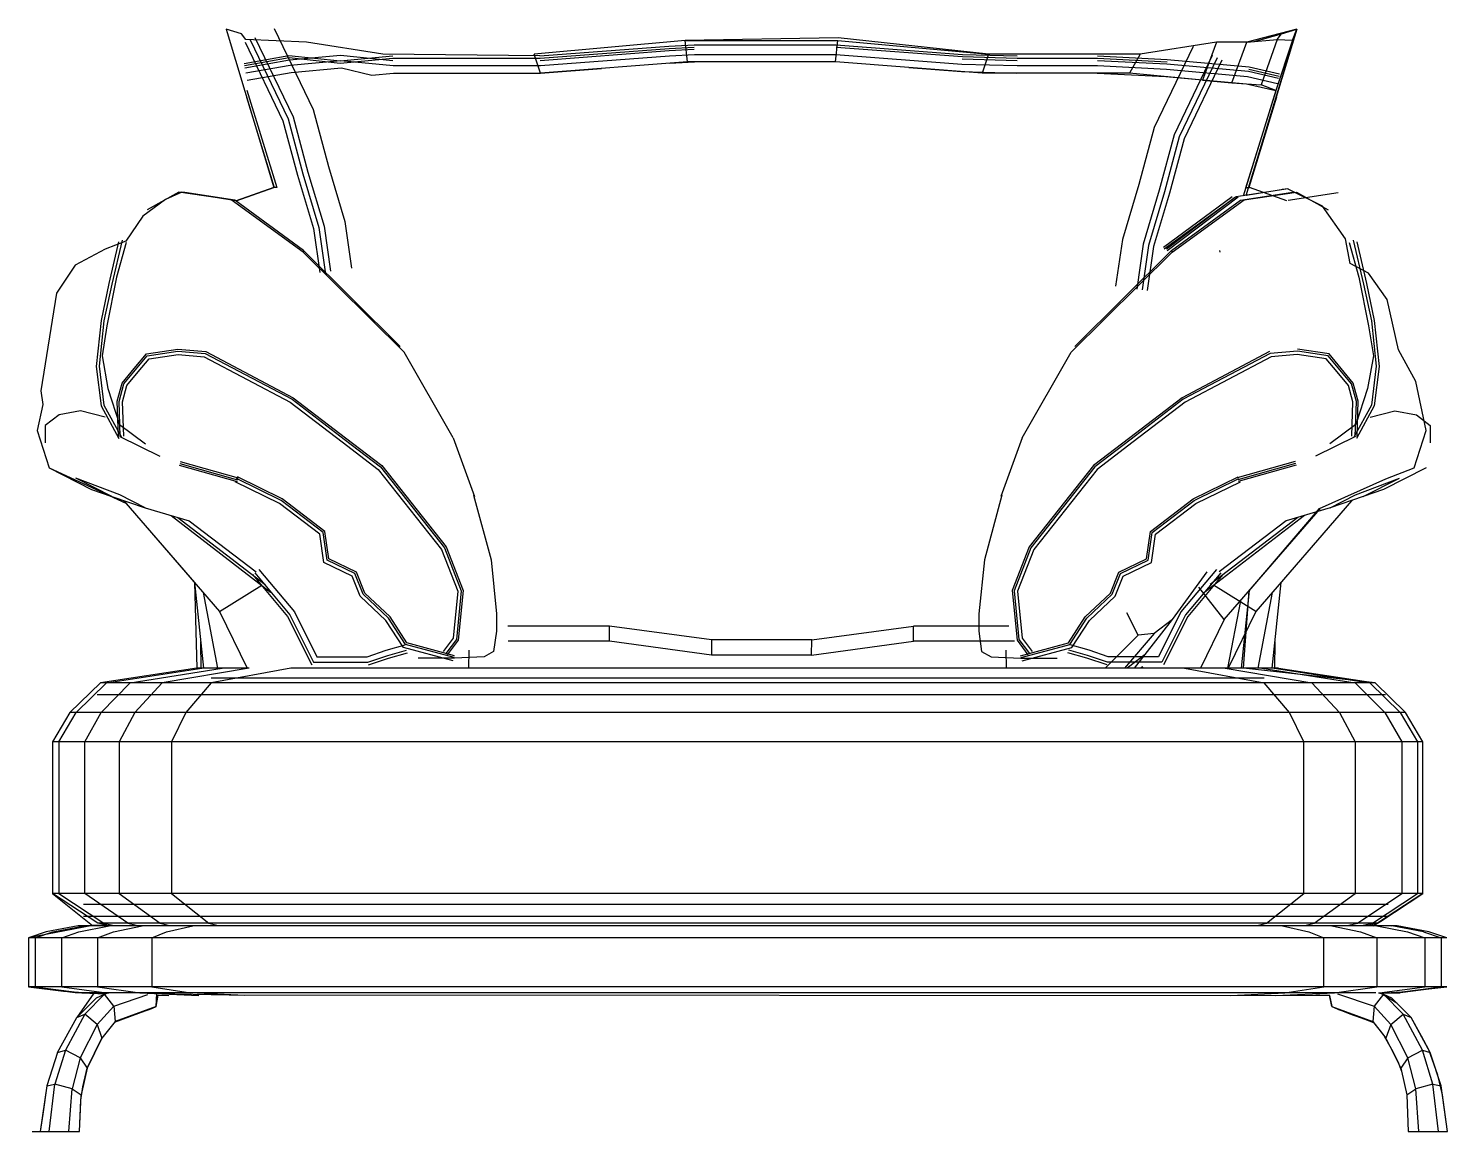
# Model space of a CAD drawing. Header units: inches. Extents: x -0.4 to 42.1, y 14 to 38.8.
# Drawn here: x 24.222 to 25.325, y 19.192 to 20.05 of the extents above; entities that cross this region are included whole.
import ezdxf

# ---------------------------------------------------------------- set-up
doc = ezdxf.new("R2010")
doc.units = ezdxf.units.IN
doc.header["$MEASUREMENT"] = 0
doc.layers.add('02', color=2, linetype='Continuous')

msp = doc.modelspace()

# ---------------------------------------------------------------- linework, layer by layer
at = {"layer": '02'}
for p, q in [((24.3876, 20.0453), (24.3758, 20.049)), ((24.3758, 20.049), (24.4128, 19.926)), ((24.3912, 20.0409), (24.3876, 20.0453)), ((24.4131, 20.0496), (24.4433, 19.9865)), ((25.1683, 19.9197), (25.2075, 20.049)), ((25.2075, 20.049), (25.1687, 20.039)), ((25.1745, 20.0395), (25.1957, 20.0453)), ((25.2075, 20.049), (25.1916, 19.9963)), ((25.1923, 20.0409), (25.1957, 20.0453)), ((25.1957, 20.0453), (25.2075, 20.049)), ((25.2041, 20.0404), (25.2075, 20.049)), ((24.3907, 20.0389), (24.4199, 19.9779)), ((24.4382, 20.0388), (24.3912, 20.0409)), ((24.3944, 20.0407), (24.4239, 19.9793)), ((24.3982, 20.0425), (24.4278, 19.9808)), ((24.4975, 20.0297), (24.4382, 20.0388)), ((24.7324, 20.0402), (24.6152, 20.0297)), ((24.6196, 20.0282), (24.7197, 20.0358)), ((24.6197, 20.0265), (24.7199, 20.0341)), ((24.7197, 20.0358), (24.7394, 20.0369)), ((24.7199, 20.0341), (24.7394, 20.0351)), ((24.72, 20.0324), (24.7395, 20.0334)), ((24.8512, 20.0422), (24.7324, 20.0402)), ((24.7324, 20.0402), (24.851, 20.0402)), ((24.7341, 20.0236), (24.7324, 20.0402)), ((24.7394, 20.0369), (24.8497, 20.0369)), ((24.8492, 20.0236), (24.851, 20.0402)), ((24.8497, 20.0369), (24.9478, 20.0294)), ((24.8497, 20.0351), (24.9477, 20.0277)), ((24.851, 20.0402), (24.9681, 20.0297)), ((24.9681, 20.0297), (24.8512, 20.0422)), ((25.1451, 20.0388), (25.0859, 20.0297)), ((25.1269, 20.0356, 0), (25.0967, 19.9725, 0)), ((25.1451, 20.0388), (25.1342, 20.0095)), ((25.1687, 20.039), (25.1451, 20.0388)), ((25.157, 20.0074), (25.1687, 20.039)), ((25.1687, 20.039), (25.1923, 20.0409)), ((25.1923, 20.0409), (25.1798, 20.0057)), ((25.2041, 20.0404), (25.1913, 20.0013)), ((25.1923, 20.0409), (25.2041, 20.0404)), ((24.3897, 20.0224), (24.4246, 20.0286)), ((24.39, 20.0207), (24.4248, 20.0269)), ((24.3903, 20.019), (24.425, 20.0252)), ((24.4246, 20.0286), (24.4643, 20.0243)), ((24.4248, 20.0269), (24.4644, 20.0226)), ((24.425, 20.0252), (24.4646, 20.0288)), ((24.4256, 20.0211), (24.465, 20.0247)), ((24.4643, 20.0243), (24.5053, 20.0282)), ((24.4644, 20.0226), (24.5053, 20.0265)), ((24.4646, 20.0288), (24.5054, 20.0248)), ((24.465, 20.0247), (24.5056, 20.0207)), ((24.6196, 20.0282), (24.4975, 20.0297)), ((24.5053, 20.0265), (24.6197, 20.0265)), ((24.6201, 20.0149), (24.6152, 20.0297)), ((24.6198, 20.0248), (24.72, 20.0324)), ((24.6199, 20.0207), (24.7202, 20.0283)), ((24.7341, 20.0236), (24.6201, 20.0149)), ((24.7202, 20.0283), (24.7396, 20.0293)), ((24.7206, 20.0226), (24.7397, 20.0236)), ((24.8492, 20.0236), (24.7341, 20.0236)), ((24.7396, 20.0293), (24.8494, 20.0293)), ((24.9632, 20.0149), (24.8492, 20.0236)), ((24.8494, 20.0293), (24.9474, 20.0219)), ((24.9474, 20.0219), (24.9902, 20.0207)), ((24.9476, 20.026), (24.9903, 20.0248)), ((24.9477, 20.0277), (24.9903, 20.0265)), ((24.9478, 20.0294), (24.9903, 20.0282)), ((24.9681, 20.0297), (24.9632, 20.0149)), ((25.0859, 20.0297), (24.9681, 20.0297)), ((24.9903, 20.0265), (25.0527, 20.0265)), ((25.0527, 20.0265), (25.1067, 20.0237)), ((25.0527, 20.0248), (25.1066, 20.022)), ((25.0528, 20.0282), (25.1068, 20.0255)), ((25.0859, 20.0297), (25.0775, 20.0149)), ((25.1066, 20.022), (25.1699, 20.0163)), ((25.1068, 20.0255), (25.1705, 20.0197)), ((25.1418, 20.0285, 0), (25.1122, 19.9668, 0)), ((25.1456, 20.0267, 0), (25.1161, 19.9653, 0)), ((25.1493, 20.0249, 0), (25.1201, 19.9639, 0)), ((24.391, 20.015), (24.4256, 20.0211)), ((24.3921, 20.0093), (24.4264, 20.0154)), ((24.4264, 20.0154), (24.4655, 20.019)), ((24.4655, 20.019), (24.4891, 20.0133)), ((24.4891, 20.0133), (24.5059, 20.0149)), ((24.5056, 20.0207), (24.6199, 20.0207)), ((24.5059, 20.0149), (24.6201, 20.0149)), ((24.6201, 20.0149), (24.6673, 20.0185)), ((24.9062, 20.0193), (24.9471, 20.0162)), ((24.9471, 20.0162), (24.9901, 20.0149)), ((25.0775, 20.0149), (24.9632, 20.0149)), ((24.9902, 20.0207), (25.0526, 20.0207)), ((25.0524, 20.0149), (25.1059, 20.0122)), ((25.0526, 20.0207), (25.1063, 20.0179)), ((25.1342, 20.0095), (25.0775, 20.0149)), ((25.1059, 20.0122), (25.1684, 20.0066)), ((25.1063, 20.0179), (25.1693, 20.0122)), ((25.1693, 20.0122), (25.1925, 20.0069)), ((25.1699, 20.0163), (25.1934, 20.0109)), ((25.1702, 20.018), (25.1938, 20.0126)), ((25.1705, 20.0197), (25.1942, 20.0143)), ((24.4154, 19.9256), (24.3921, 20.0013)), ((25.1342, 20.0095), (25.157, 20.0074)), ((25.157, 20.0074), (25.1798, 20.0057)), ((25.1913, 20.0013), (25.1659, 19.9193)), ((25.168, 19.9256), (25.1914, 20.0013)), ((25.1684, 20.0066), (25.1913, 20.0013)), ((25.1913, 20.0013), (25.1798, 20.0057)), ((24.3917, 19.9963), (24.4131, 19.926)), ((25.1918, 19.9963), (25.1703, 19.926)), ((24.4199, 19.9779), (24.4313, 19.9355)), ((24.4239, 19.9793), (24.4353, 19.9366)), ((24.4278, 19.9808), (24.4393, 19.9378)), ((24.4433, 19.9865), (24.4552, 19.9423)), ((25.0967, 19.9725, 0), (25.0848, 19.9283, 0)), ((25.1122, 19.9668, 0), (25.1007, 19.9238, 0)), ((25.1161, 19.9653, 0), (25.1047, 19.9226, 0)), ((25.1201, 19.9639, 0), (25.1087, 19.9215, 0)), ((24.4313, 19.9355), (24.4437, 19.8941)), ((24.4353, 19.9366), (24.4478, 19.895)), ((24.4393, 19.9378), (24.4519, 19.8959)), ((24.4552, 19.9423), (24.468, 19.8995)), ((24.3391, 19.9224), (24.3145, 19.9086)), ((24.3438, 19.9221), (24.3391, 19.9224)), ((24.3797, 19.9163), (24.3391, 19.9224)), ((24.3835, 19.9155), (24.4128, 19.926)), ((24.4128, 19.926), (24.3836, 19.9155)), ((24.4153, 19.926), (24.4128, 19.926)), ((25.0848, 19.9283, 0), (25.072, 19.8855, 0)), ((25.1007, 19.9238, 0), (25.0881, 19.8819, 0)), ((25.1047, 19.9226, 0), (25.0922, 19.881, 0)), ((25.1603, 19.9191, 0), (25.2009, 19.9252, 0)), ((25.1666, 19.9163), (25.2073, 19.9224)), ((25.1681, 19.926), (25.1707, 19.926)), ((25.2004, 19.9249), (25.1683, 19.9197)), ((25.1999, 19.9155), (25.1707, 19.926)), ((25.1962, 19.9248, 0), (25.2009, 19.9252, 0)), ((25.2274, 19.9116), (25.2004, 19.9249)), ((25.2026, 19.9221), (25.2073, 19.9224)), ((25.2073, 19.9224), (25.2318, 19.9086)), ((24.3287, 19.9166), (24.3112, 19.9037)), ((24.3414, 19.9223), (24.3287, 19.9166)), ((24.3836, 19.9155), (24.3414, 19.9223)), ((24.3826, 19.9162), (24.3438, 19.9221)), ((24.4356, 19.8756), (24.3797, 19.9163)), ((24.436, 19.877), (24.3826, 19.9162)), ((25.1087, 19.9215, 0), (25.0963, 19.8801, 0)), ((25.104, 19.8797, 0), (25.1574, 19.9189, 0)), ((25.1044, 19.8783, 0), (25.1603, 19.9191, 0)), ((25.1063, 19.8782), (25.1591, 19.9182)), ((25.162, 19.9184), (25.1068, 19.8768)), ((25.1103, 19.877), (25.1637, 19.9162)), ((25.1107, 19.8756), (25.1666, 19.9163)), ((25.1637, 19.9162), (25.2026, 19.9221)), ((25.2008, 19.9162), (25.2397, 19.9221)), ((25.2453, 19.8861), (25.2274, 19.9116)), ((24.3112, 19.9037), (24.2978, 19.8843)), ((24.4437, 19.8941), (24.4486, 19.8598)), ((24.4478, 19.895), (24.4527, 19.8604)), ((24.4519, 19.8959), (24.4568, 19.861)), ((24.468, 19.8995), (24.4732, 19.8633)), ((24.2978, 19.8843), (24.2817, 19.878)), ((24.2922, 19.8837, 0), (24.2847, 19.8514, 0)), ((24.2949, 19.8851, 0), (24.2869, 19.8509, 0)), ((24.2982, 19.8832, 0), (24.2907, 19.8562, 0)), ((25.072, 19.8855, 0), (25.0668, 19.8493, 0)), ((25.0881, 19.8819, 0), (25.0832, 19.8469, 0)), ((25.0922, 19.881, 0), (25.0873, 19.8464, 0)), ((25.0963, 19.8801, 0), (25.0914, 19.8458, 0)), ((25.2491, 19.8669), (25.2453, 19.8861)), ((25.2482, 19.8832, 0), (25.2557, 19.8562, 0)), ((25.2514, 19.8851, 0), (25.2594, 19.8509, 0)), ((25.2541, 19.8837, 0), (25.2617, 19.8514, 0)), ((24.2817, 19.878), (24.2585, 19.8655)), ((24.436, 19.877), (24.4356, 19.8756)), ((24.514, 19.7979), (24.4356, 19.8756)), ((24.5111, 19.8024), (24.436, 19.877)), ((25.0323, 19.7979), (25.1107, 19.8756)), ((25.0352, 19.8024), (25.1103, 19.877)), ((25.1103, 19.877), (25.1107, 19.8756)), ((25.1474, 19.877), (25.1478, 19.8756)), ((24.2585, 19.8655), (24.2439, 19.8438)), ((25.2633, 19.8593), (25.2491, 19.8669)), ((25.2778, 19.839), (25.2633, 19.8593)), ((24.2847, 19.8514, 0), (24.2786, 19.8227, 0)), ((24.2869, 19.8509, 0), (24.2809, 19.8223, 0)), ((24.2907, 19.8562, 0), (24.2831, 19.8185, 0)), ((25.2557, 19.8562, 0), (25.2632, 19.8185, 0)), ((25.2594, 19.8509, 0), (25.2655, 19.8223, 0)), ((25.2617, 19.8514, 0), (25.2677, 19.8227, 0)), ((24.2439, 19.8438), (24.2318, 19.7679)), ((25.2865, 19.7999), (25.2778, 19.839)), ((24.2786, 19.8227, 0), (24.2748, 19.7869, 0)), ((24.2809, 19.8223, 0), (24.2771, 19.787, 0)), ((24.2831, 19.8185, 0), (24.2794, 19.7952, 0)), ((25.2632, 19.8185, 0), (25.267, 19.7952, 0)), ((25.2655, 19.8223, 0), (25.2692, 19.787, 0)), ((25.2677, 19.8227, 0), (25.2715, 19.7869, 0)), ((24.2794, 19.7952, 0), (24.2839, 19.7697, 0)), ((24.3043, 19.7852, 0), (24.3138, 19.7966, 0)), ((24.3054, 19.7843, 0), (24.3145, 19.7952, 0)), ((24.3075, 19.7826, 0), (24.3159, 19.7927, 0)), ((24.3138, 19.7966, 0), (24.3383, 19.8003, 0)), ((24.3145, 19.7952, 0), (24.3383, 19.7989, 0)), ((24.3159, 19.7927, 0), (24.3384, 19.7962, 0)), ((24.3383, 19.8003, 0), (24.36, 19.7984, 0)), ((24.3383, 19.7989, 0), (24.3595, 19.797, 0)), ((24.3384, 19.7962, 0), (24.3588, 19.7944, 0)), ((24.3588, 19.7944, 0), (24.4256, 19.7591, 0)), ((24.3595, 19.797, 0), (24.4271, 19.7614, 0)), ((24.36, 19.7984, 0), (24.4279, 19.7626, 0)), ((24.5521, 19.7313), (24.514, 19.7979)), ((24.9942, 19.7313), (25.0323, 19.7979)), ((25.1864, 19.7984, 0), (25.1185, 19.7626, 0)), ((25.1868, 19.797, 0), (25.1193, 19.7614, 0)), ((25.1876, 19.7944, 0), (25.1207, 19.7591, 0)), ((25.208, 19.7989, 0), (25.1868, 19.797, 0)), ((25.2079, 19.7962, 0), (25.1876, 19.7944, 0)), ((25.2304, 19.7927, 0), (25.2079, 19.7962, 0)), ((25.2318, 19.7952, 0), (25.208, 19.7989, 0)), ((25.2326, 19.7966, 0), (25.2081, 19.8003, 0)), ((25.2388, 19.7826, 0), (25.2304, 19.7927, 0)), ((25.2409, 19.7843, 0), (25.2318, 19.7952, 0)), ((25.242, 19.7852, 0), (25.2326, 19.7966, 0)), ((25.267, 19.7952, 0), (25.2625, 19.7697, 0)), ((25.2999, 19.7753), (25.2865, 19.7999)), ((24.2748, 19.7869, 0), (24.2787, 19.7562, 0)), ((24.2771, 19.787, 0), (24.2809, 19.7569, 0)), ((24.2949, 19.7739, 0), (24.3043, 19.7852, 0)), ((24.2962, 19.7733, 0), (24.3054, 19.7843, 0)), ((24.2986, 19.772, 0), (24.3075, 19.7826, 0)), ((25.2477, 19.772, 0), (25.2388, 19.7826, 0)), ((25.2501, 19.7733, 0), (25.2409, 19.7843, 0)), ((25.2514, 19.7739, 0), (25.242, 19.7852, 0)), ((25.2692, 19.787, 0), (25.2655, 19.7569, 0)), ((25.2715, 19.7869, 0), (25.2677, 19.7562, 0)), ((24.2839, 19.7697, 0), (24.2929, 19.7418, 0)), ((24.2911, 19.7598, 0), (24.2949, 19.7739, 0)), ((24.2926, 19.7596, 0), (24.2962, 19.7733, 0)), ((24.2953, 19.7593, 0), (24.2986, 19.772, 0)), ((25.2511, 19.7593, 0), (25.2477, 19.772, 0)), ((25.2538, 19.7596, 0), (25.2501, 19.7733, 0)), ((25.2552, 19.7598, 0), (25.2514, 19.7739, 0)), ((25.2625, 19.7697, 0), (25.2534, 19.7418, 0)), ((25.308, 19.7372), (25.2999, 19.7753)), ((24.2333, 19.7574), (24.229, 19.7372)), ((24.2318, 19.7679), (24.2333, 19.7574)), ((24.2921, 19.7325, 0), (24.2911, 19.7598, 0)), ((24.2935, 19.7325, 0), (24.2926, 19.7596, 0)), ((24.2962, 19.7326, 0), (24.2953, 19.7593, 0)), ((24.4256, 19.7591, 0), (24.4659, 19.7282, 0)), ((24.4271, 19.7614, 0), (24.4675, 19.7304, 0)), ((24.4279, 19.7626, 0), (24.4684, 19.7315, 0)), ((25.1185, 19.7626, 0), (25.0779, 19.7315, 0)), ((25.1193, 19.7614, 0), (25.0788, 19.7304, 0)), ((25.1207, 19.7591, 0), (25.0804, 19.7282, 0)), ((25.2502, 19.7326, 0), (25.2511, 19.7593, 0)), ((25.2528, 19.7325, 0), (25.2538, 19.7596, 0)), ((25.2543, 19.7325, 0), (25.2552, 19.7598, 0)), ((24.246, 19.7492, 0), (24.2352, 19.7409, 0)), ((24.2626, 19.7525, 0), (24.246, 19.7492, 0)), ((24.2817, 19.7476, 0), (24.2626, 19.7525, 0)), ((24.2787, 19.7562, 0), (24.2924, 19.731, 0)), ((24.2809, 19.7569, 0), (24.2944, 19.732, 0)), ((25.2655, 19.7569, 0), (25.2519, 19.732, 0)), ((25.2677, 19.7562, 0), (25.2539, 19.731, 0)), ((25.2646, 19.7476, 0), (25.2837, 19.7525, 0)), ((25.2837, 19.7525, 0), (25.3004, 19.7492, 0)), ((25.3004, 19.7492, 0), (25.3112, 19.7409, 0)), ((24.229, 19.7372), (24.2384, 19.708)), ((24.2352, 19.7409, 0), (24.2352, 19.7276, 0)), ((24.2929, 19.7418, 0), (24.3132, 19.7268, 0)), ((25.2534, 19.7418, 0), (25.2331, 19.7268, 0)), ((25.2986, 19.708), (25.308, 19.7372)), ((25.3112, 19.7409, 0), (25.3112, 19.7276, 0)), ((24.2933, 19.7325), (24.3242, 19.7172)), ((24.4659, 19.7282, 0), (24.4938, 19.7069, 0)), ((24.4675, 19.7304, 0), (24.4957, 19.7088, 0)), ((24.4684, 19.7315, 0), (24.4967, 19.7098, 0)), ((24.5521, 19.7313), (24.5688, 19.6859)), ((24.9942, 19.7313), (24.9775, 19.6859)), ((25.0779, 19.7315, 0), (25.0496, 19.7098, 0)), ((25.0788, 19.7304, 0), (25.0507, 19.7088, 0)), ((25.0804, 19.7282, 0), (25.0525, 19.7069, 0)), ((25.253, 19.7325), (25.2221, 19.7172)), ((24.3401, 19.713), (24.3851, 19.7003)), ((25.2062, 19.713), (25.1613, 19.7003)), ((24.2384, 19.708), (24.2979, 19.6807)), ((24.2384, 19.708), (24.2713, 19.6913)), ((24.3393, 19.7102), (24.3843, 19.6975)), ((24.3397, 19.7116), (24.3847, 19.6989)), ((24.4938, 19.7069, 0), (24.5431, 19.6446, 0)), ((24.4957, 19.7088, 0), (24.5454, 19.646, 0)), ((24.4967, 19.7098, 0), (24.5467, 19.6467, 0)), ((25.0496, 19.7098, 0), (24.9996, 19.6467, 0)), ((25.0507, 19.7088, 0), (25.0009, 19.646, 0)), ((25.0525, 19.7069, 0), (25.0033, 19.6446, 0)), ((25.2066, 19.7116), (25.1617, 19.6989)), ((25.207, 19.7102), (25.162, 19.6975)), ((25.3079, 19.708), (25.275, 19.6913)), ((25.2767, 19.6996), (25.2986, 19.708)), ((24.2871, 19.6859), (24.259, 19.7001)), ((24.2932, 19.687), (24.259, 19.7001)), ((24.2713, 19.6913), (24.2871, 19.6859)), ((24.4172, 19.6805, 0), (24.3827, 19.6973, 0)), ((24.4186, 19.6828, 0), (24.3838, 19.6997, 0)), ((24.4194, 19.684, 0), (24.3845, 19.701, 0)), ((25.127, 19.684, 0), (25.1619, 19.701, 0)), ((25.1277, 19.6828, 0), (25.1625, 19.6997, 0)), ((25.1291, 19.6805, 0), (25.1637, 19.6973, 0)), ((25.2252, 19.6766), (25.2767, 19.6996)), ((25.2531, 19.687), (25.2873, 19.7001)), ((25.2592, 19.6859), (25.2873, 19.7001)), ((25.275, 19.6913), (25.2592, 19.6859)), ((24.2871, 19.6859), (24.3129, 19.677)), ((24.3129, 19.677), (24.2932, 19.687)), ((24.2959, 19.6828), (24.2962, 19.6825)), ((24.2962, 19.6825), (24.3707, 19.5965)), ((24.2962, 19.6825), (24.2964, 19.6825)), ((24.2979, 19.6807), (24.3513, 19.6189)), ((24.4486, 19.6565, 0), (24.4172, 19.6805, 0)), ((24.4511, 19.6579, 0), (24.4186, 19.6828, 0)), ((24.4525, 19.6587, 0), (24.4194, 19.684, 0)), ((24.5679, 19.6868, 0), (24.5816, 19.6366, 0)), ((24.9784, 19.6868, 0), (24.9648, 19.6366, 0)), ((25.0939, 19.6587, 0), (25.127, 19.684, 0)), ((25.0952, 19.6579, 0), (25.1277, 19.6828, 0)), ((25.0977, 19.6565, 0), (25.1291, 19.6805, 0)), ((25.2501, 19.6825), (25.1756, 19.5965)), ((25.2335, 19.677), (25.2531, 19.687)), ((25.2592, 19.6859), (25.2335, 19.677)), ((25.2501, 19.6825), (25.25, 19.6825)), ((25.2505, 19.6828), (25.2501, 19.6825)), ((24.3129, 19.677), (24.3471, 19.6669)), ((24.333, 19.671), (24.4103, 19.6116)), ((24.3382, 19.6695), (24.406, 19.6175)), ((25.2134, 19.671), (25.136, 19.6116)), ((25.2082, 19.6695), (25.1403, 19.6175)), ((25.1511, 19.5903), (25.2256, 19.6762)), ((25.1704, 19.6126), (25.2252, 19.6766)), ((25.2335, 19.677), (25.1993, 19.6669)), ((24.3471, 19.6669), (24.399, 19.6272)), ((24.4542, 19.6363, 0), (24.4511, 19.6579, 0)), ((24.4555, 19.6373, 0), (24.4525, 19.6587, 0)), ((25.0908, 19.6373, 0), (25.0939, 19.6587, 0)), ((25.0921, 19.6363, 0), (25.0952, 19.6579, 0)), ((25.1993, 19.6669), (25.1473, 19.6272)), ((24.4517, 19.6345, 0), (24.4486, 19.6565, 0)), ((25.0946, 19.6345, 0), (25.0977, 19.6565, 0)), ((24.4758, 19.626, 0), (24.4542, 19.6363, 0)), ((24.477, 19.6271, 0), (24.4555, 19.6373, 0)), ((24.5431, 19.6446, 0), (24.5557, 19.6122, 0)), ((24.5454, 19.646, 0), (24.5584, 19.6126, 0)), ((24.5467, 19.6467, 0), (24.5599, 19.6128, 0)), ((24.5816, 19.6366, 0), (24.5857, 19.5947, 0)), ((24.9648, 19.6366, 0), (24.9606, 19.5947, 0)), ((24.9996, 19.6467, 0), (24.9864, 19.6128, 0)), ((25.0009, 19.646, 0), (24.9879, 19.6126, 0)), ((25.0033, 19.6446, 0), (24.9906, 19.6122, 0)), ((25.0694, 19.6271, 0), (25.0908, 19.6373, 0)), ((25.0705, 19.626, 0), (25.0921, 19.6363, 0)), ((24.3963, 19.6251, 0), (24.4235, 19.5926, 0)), ((24.398, 19.6265, 0), (24.4254, 19.5939, 0)), ((24.4011, 19.6292, 0), (24.4288, 19.5962, 0)), ((24.4737, 19.624, 0), (24.4517, 19.6345, 0)), ((24.4823, 19.6099, 0), (24.4758, 19.626, 0)), ((24.4835, 19.6107, 0), (24.477, 19.6271, 0)), ((25.0628, 19.6107, 0), (25.0694, 19.6271, 0)), ((25.0641, 19.6099, 0), (25.0705, 19.626, 0)), ((25.0726, 19.624, 0), (25.0946, 19.6345, 0)), ((25.111, 19.5902), (25.138, 19.6272)), ((25.1452, 19.6292, 0), (25.1175, 19.5962, 0)), ((25.1484, 19.6265, 0), (25.121, 19.5939, 0)), ((25.1501, 19.6251, 0), (25.1229, 19.5926, 0)), ((24.3513, 19.6189), (24.3529, 19.5524)), ((24.3513, 19.6189), (24.3581, 19.5524)), ((24.3707, 19.5965), (24.4035, 19.617)), ((24.48, 19.6083, 0), (24.4737, 19.624, 0)), ((25.0663, 19.6083, 0), (25.0726, 19.624, 0)), ((25.1511, 19.5903), (25.1314, 19.6153)), ((25.1756, 19.5965), (25.1429, 19.617)), ((25.1951, 19.6189), (25.1882, 19.5524)), ((24.358, 19.6111), (24.3692, 19.5524)), ((24.4999, 19.5895, 0), (24.48, 19.6083, 0)), ((24.502, 19.5912, 0), (24.4823, 19.6099, 0)), ((24.5031, 19.5922, 0), (24.4835, 19.6107, 0)), ((24.5557, 19.6122, 0), (24.5521, 19.5757, 0)), ((24.5584, 19.6126, 0), (24.5547, 19.5747, 0)), ((24.5599, 19.6128, 0), (24.5561, 19.5741, 0)), ((24.9864, 19.6128, 0), (24.9902, 19.5741, 0)), ((24.9879, 19.6126, 0), (24.9916, 19.5747, 0)), ((24.9906, 19.6122, 0), (24.9942, 19.5757, 0)), ((25.0432, 19.5922, 0), (25.0628, 19.6107, 0)), ((25.0444, 19.5912, 0), (25.0641, 19.6099, 0)), ((25.0464, 19.5895, 0), (25.0663, 19.6083, 0)), ((25.1637, 19.6048), (25.1537, 19.5524)), ((25.1704, 19.6127), (25.1642, 19.5524)), ((25.1661, 19.5524), (25.1704, 19.6126)), ((25.1883, 19.6111), (25.1772, 19.5524)), ((24.3707, 19.5965), (24.3922, 19.5524)), ((24.4235, 19.5926, 0), (24.4423, 19.555, 0)), ((24.4254, 19.5939, 0), (24.4437, 19.5572, 0)), ((24.4288, 19.5962, 0), (24.4463, 19.5613, 0)), ((24.5161, 19.5722, 0), (24.5031, 19.5922, 0)), ((24.5857, 19.5947, 0), (24.5857, 19.5811, 0)), ((24.9606, 19.5947, 0), (24.9606, 19.5811, 0)), ((25.0302, 19.5722, 0), (25.0432, 19.5922, 0)), ((25.0844, 19.578), (25.0756, 19.5955)), ((25.1175, 19.5962, 0), (25.1001, 19.5613, 0)), ((25.121, 19.5939, 0), (25.1026, 19.5572, 0)), ((25.1229, 19.5926, 0), (25.104, 19.555, 0)), ((25.1756, 19.5965), (25.1542, 19.5524)), ((24.5135, 19.5686, 0), (24.4999, 19.5895, 0)), ((24.5152, 19.5709, 0), (24.502, 19.5912, 0)), ((24.5857, 19.5811, 0), (24.5836, 19.5654, 0)), ((24.6735, 19.5851), (24.5947, 19.5851)), ((24.6736, 19.5733), (24.6735, 19.5851)), ((24.7528, 19.5745), (24.6735, 19.5851)), ((24.8307, 19.5745), (24.9098, 19.5851)), ((24.9097, 19.5733), (24.9098, 19.5851)), ((24.9838, 19.5851), (24.9098, 19.5851)), ((24.9606, 19.5811, 0), (24.9627, 19.5654, 0)), ((25.0311, 19.5709, 0), (25.0444, 19.5912, 0)), ((25.0328, 19.5686, 0), (25.0464, 19.5895, 0)), ((25.0896, 19.563), (25.111, 19.5902)), ((25.111, 19.5902), (25.0967, 19.5794)), ((25.1511, 19.5903), (25.1327, 19.5524)), ((24.356, 19.5729), (24.3561, 19.5524)), ((24.5001, 19.5663, 0), (24.5149, 19.5705, 0)), ((24.5529, 19.5607, 0), (24.5152, 19.5709, 0)), ((24.5533, 19.5621, 0), (24.5161, 19.5722, 0)), ((24.5521, 19.5757, 0), (24.5443, 19.5653, 0)), ((24.5547, 19.5747, 0), (24.5465, 19.5637, 0)), ((24.5561, 19.5741, 0), (24.5476, 19.5628, 0)), ((24.6736, 19.5733), (24.595, 19.5733)), ((24.7528, 19.5626), (24.6736, 19.5733)), ((24.8307, 19.5745), (24.7528, 19.5745)), ((24.7528, 19.5745), (24.7528, 19.5626)), ((24.8305, 19.5626), (24.8307, 19.5745)), ((24.8305, 19.5626), (24.9097, 19.5733)), ((24.9883, 19.5733), (24.9097, 19.5733)), ((24.9902, 19.5741, 0), (24.9987, 19.5628, 0)), ((24.9916, 19.5747, 0), (24.9999, 19.5637, 0)), ((24.993, 19.5621, 0), (25.0302, 19.5722, 0)), ((24.9934, 19.5607, 0), (25.0311, 19.5709, 0)), ((24.9942, 19.5757, 0), (25.002, 19.5653, 0)), ((25.0462, 19.5663, 0), (25.0314, 19.5705, 0)), ((25.0844, 19.578), (25.0587, 19.5524)), ((25.0967, 19.5794), (25.0736, 19.5524)), ((25.0967, 19.5794), (25.0844, 19.578)), ((25.1904, 19.5729), (25.1903, 19.5524)), ((24.4463, 19.5613, 0), (24.4853, 19.5613, 0)), ((24.4853, 19.5613, 0), (24.5001, 19.5663, 0)), ((24.4859, 19.5572, 0), (24.5013, 19.5623, 0)), ((24.4863, 19.555, 0), (24.502, 19.5602, 0)), ((24.5013, 19.5623, 0), (24.516, 19.5665, 0)), ((24.502, 19.5602, 0), (24.5166, 19.5644, 0)), ((24.5522, 19.5581, 0), (24.5135, 19.5686, 0)), ((24.5533, 19.5602, 0), (24.525, 19.5602, 0)), ((24.5763, 19.5613, 0), (24.5533, 19.5602, 0)), ((24.5643, 19.5524), (24.5646, 19.5663)), ((24.5836, 19.5654, 0), (24.5763, 19.5613, 0)), ((24.8305, 19.5626), (24.7528, 19.5626)), ((24.9627, 19.5654, 0), (24.97, 19.5613, 0)), ((24.97, 19.5613, 0), (24.9931, 19.5602, 0)), ((24.982, 19.5524), (24.9817, 19.5663)), ((24.9931, 19.5602, 0), (25.0213, 19.5602, 0)), ((24.9941, 19.5581, 0), (25.0328, 19.5686, 0)), ((25.0443, 19.5602, 0), (25.0297, 19.5644, 0)), ((25.045, 19.5623, 0), (25.0303, 19.5665, 0)), ((25.0601, 19.555, 0), (25.0443, 19.5602, 0)), ((25.0604, 19.5572, 0), (25.045, 19.5623, 0)), ((25.0611, 19.5613, 0), (25.0462, 19.5663, 0)), ((25.1001, 19.5613, 0), (25.0611, 19.5613, 0)), ((25.0896, 19.563), (25.0758, 19.5524)), ((25.0814, 19.5524), (25.0896, 19.563)), ((24.3529, 19.5524), (24.2781, 19.541)), ((24.2828, 19.541), (24.357, 19.5524)), ((24.3013, 19.541), (24.3727, 19.5524)), ((24.3938, 19.5524), (24.3262, 19.541)), ((24.3938, 19.5524), (24.3529, 19.5524)), ((24.426, 19.5524), (24.3642, 19.541)), ((25.1934, 19.5524), (24.426, 19.5524)), ((24.4437, 19.5572, 0), (24.4859, 19.5572, 0)), ((25.1026, 19.5572, 0), (25.0604, 19.5572, 0)), ((25.0876, 19.5535), (25.0861, 19.5524)), ((25.0876, 19.5535), (25.0866, 19.5524)), ((25.0883, 19.5524), (25.0876, 19.5535)), ((25.1204, 19.5524), (25.1821, 19.541)), ((25.1519, 19.5524), (25.2193, 19.541)), ((25.2683, 19.541), (25.1661, 19.5524)), ((25.1803, 19.5524), (25.2528, 19.541)), ((25.19, 19.5524), (25.2642, 19.541)), ((25.1934, 19.5524), (25.2683, 19.541)), ((24.2781, 19.541), (24.2543, 19.518)), ((24.2593, 19.518), (24.2828, 19.541)), ((25.2683, 19.541), (24.2781, 19.541)), ((24.2787, 19.518), (24.3013, 19.541)), ((24.3262, 19.541), (24.3048, 19.518)), ((24.3642, 19.541), (24.3445, 19.518)), ((25.1821, 19.5446), (24.3642, 19.5446)), ((25.2018, 19.518), (25.1821, 19.541)), ((25.2193, 19.541), (25.2407, 19.518)), ((25.2528, 19.541), (25.2759, 19.518)), ((25.2878, 19.518), (25.2642, 19.541)), ((25.292, 19.518), (25.2683, 19.541)), ((25.2764, 19.5316), (24.2755, 19.5316)), ((24.2543, 19.518), (24.2408, 19.4951)), ((24.2459, 19.4951), (24.2593, 19.518)), ((25.292, 19.518), (24.2543, 19.518)), ((24.2659, 19.4951), (24.2787, 19.518)), ((24.3048, 19.518), (24.2926, 19.4951)), ((24.3445, 19.518), (24.3333, 19.4951)), ((25.213, 19.4951), (25.2018, 19.518)), ((25.2407, 19.518), (25.2529, 19.4951)), ((25.2759, 19.518), (25.289, 19.4951)), ((25.2878, 19.518), (25.3012, 19.4951)), ((25.3055, 19.4951), (25.292, 19.518)), ((24.2408, 19.4951), (24.2408, 19.3772)), ((25.3055, 19.4951), (24.2408, 19.4951)), ((24.2459, 19.4951), (24.2459, 19.3772)), ((24.2659, 19.3772), (24.2659, 19.4951)), ((24.2926, 19.4951), (24.2926, 19.3772)), ((24.3333, 19.4951), (24.3333, 19.3772)), ((25.213, 19.3772), (25.213, 19.4951)), ((25.2529, 19.4951), (25.2529, 19.3772)), ((25.289, 19.4951), (25.289, 19.3772)), ((25.3012, 19.4951), (25.3012, 19.3772)), ((25.3055, 19.3772), (25.3055, 19.4951)), ((24.2408, 19.3772), (24.2719, 19.3524)), ((24.276, 19.3543), (24.2408, 19.3772)), ((25.3055, 19.3772), (24.2408, 19.3772)), ((24.2459, 19.3772), (24.2807, 19.3543)), ((24.2994, 19.3543), (24.2659, 19.3772)), ((24.2926, 19.3772), (24.3245, 19.3543)), ((24.3333, 19.3772), (24.3624, 19.3543)), ((25.1839, 19.3543), (25.213, 19.3772)), ((25.2211, 19.3543), (25.2529, 19.3772)), ((25.2548, 19.3543), (25.289, 19.3772)), ((25.2662, 19.3543), (25.3012, 19.3772)), ((25.3055, 19.3772), (25.2703, 19.3543)), ((25.2727, 19.3559), (25.3055, 19.3772)), ((25.2786, 19.3687), (24.265, 19.3687)), ((24.2719, 19.3524), (24.2222, 19.3429)), ((24.2608, 19.3521), (24.2361, 19.3475)), ((24.2412, 19.3475), (24.2656, 19.3521)), ((24.283, 19.3527), (24.2608, 19.3521)), ((25.2855, 19.3521), (24.2608, 19.3521)), ((24.2614, 19.3475), (24.2848, 19.3521)), ((25.2786, 19.3595), (24.265, 19.3595)), ((24.2656, 19.3521), (24.2876, 19.3527)), ((24.283, 19.3527), (24.276, 19.3543)), ((25.2703, 19.3543), (24.276, 19.3543)), ((24.2807, 19.3543), (24.2876, 19.3527)), ((24.2848, 19.3521), (24.306, 19.3527)), ((24.2884, 19.3475), (24.3106, 19.3521)), ((24.2994, 19.3543), (24.306, 19.3527)), ((24.3106, 19.3521), (24.3307, 19.3527)), ((24.3245, 19.3543), (24.3307, 19.3527)), ((24.3295, 19.3475), (24.3499, 19.3521)), ((24.3499, 19.3521), (24.3682, 19.3527)), ((24.3624, 19.3543), (24.3682, 19.3527)), ((25.1781, 19.3527), (25.1839, 19.3543)), ((25.1781, 19.3527), (25.1965, 19.3521)), ((25.1965, 19.3521), (25.2168, 19.3475)), ((25.2148, 19.3527), (25.2211, 19.3543)), ((25.2148, 19.3527), (25.2348, 19.3521)), ((25.2348, 19.3521), (25.2571, 19.3475)), ((25.2479, 19.3527), (25.2548, 19.3543)), ((25.2479, 19.3527), (25.2697, 19.3521)), ((25.2592, 19.3527), (25.2662, 19.3543)), ((25.2592, 19.3527), (25.2814, 19.3521)), ((25.2632, 19.3527), (25.2703, 19.3543)), ((25.2632, 19.3527), (25.2855, 19.3521)), ((25.2669, 19.3521), (25.2727, 19.3559)), ((25.2697, 19.3521), (25.2934, 19.3475)), ((25.3059, 19.3475), (25.2814, 19.3521)), ((25.3102, 19.3475), (25.2855, 19.3521)), ((24.2361, 19.3475), (24.2222, 19.3429)), ((24.2222, 19.3429), (24.2222, 19.3048)), ((25.3242, 19.3429), (24.2222, 19.3429)), ((24.2274, 19.3429), (24.2412, 19.3475)), ((24.2274, 19.3429), (24.2274, 19.3048)), ((24.2481, 19.3429), (24.2614, 19.3475)), ((24.2481, 19.3048), (24.2481, 19.3429)), ((24.2758, 19.3429), (24.2884, 19.3475)), ((24.2758, 19.3429), (24.2758, 19.3048)), ((24.318, 19.3429), (24.3295, 19.3475)), ((24.318, 19.3429), (24.318, 19.3048)), ((25.2168, 19.3475), (25.2284, 19.3429)), ((25.2284, 19.3048), (25.2284, 19.3429)), ((25.2571, 19.3475), (25.2697, 19.3429)), ((25.2697, 19.3429), (25.2697, 19.3048)), ((25.2934, 19.3475), (25.307, 19.3429)), ((25.3059, 19.3475), (25.3196, 19.3429)), ((25.307, 19.3429), (25.307, 19.3048)), ((25.3242, 19.3429), (25.3102, 19.3475)), ((25.3196, 19.3429), (25.3196, 19.3048)), ((24.2222, 19.3048), (24.2495, 19.3014)), ((24.2586, 19.3002), (24.2222, 19.3048)), ((25.3242, 19.3048), (24.2222, 19.3048)), ((24.2274, 19.3048), (24.2636, 19.3002)), ((24.2481, 19.3048), (24.2829, 19.3002)), ((24.2495, 19.3014), (24.2729, 19.2998)), ((24.2818, 19.2992), (24.2586, 19.3002)), ((25.2689, 19.3002), (24.2586, 19.3002)), ((24.2729, 19.2998), (24.2598, 19.281)), ((24.275, 19.2963), (24.2598, 19.281)), ((24.2636, 19.3002), (24.2823, 19.2993)), ((24.2813, 19.2991), (24.2659, 19.2836)), ((24.275, 19.2963), (24.2813, 19.2991)), ((24.2758, 19.3048), (24.3087, 19.3002)), ((24.2851, 19.3002), (24.2813, 19.2991)), ((24.2885, 19.2898), (24.2813, 19.2991)), ((24.2823, 19.2993), (24.2818, 19.2992)), ((24.2829, 19.3002), (24.2847, 19.3001)), ((24.2885, 19.2898), (24.3149, 19.2987)), ((24.3087, 19.3002), (24.3546, 19.2979)), ((24.318, 19.3048), (24.3481, 19.3002)), ((24.3214, 19.2894), (24.3219, 19.2996)), ((24.3214, 19.2894), (24.3231, 19.2983)), ((24.3219, 19.2996), (24.3782, 19.2986)), ((24.3231, 19.2983), (24.3313, 19.2979)), ((24.3901, 19.2979), (24.3481, 19.3002)), ((24.3782, 19.2986), (25.2329, 19.2979)), ((25.1562, 19.2979), (25.1983, 19.3002)), ((25.191, 19.2979), (25.2368, 19.3002)), ((25.1983, 19.3002), (25.2284, 19.3048)), ((25.2328, 19.2984), (25.2224, 19.2979)), ((25.2347, 19.2894), (25.2328, 19.2984)), ((25.2329, 19.2979), (25.2347, 19.2894)), ((25.2368, 19.3002), (25.2697, 19.3048)), ((25.2392, 19.2993), (25.2676, 19.2898)), ((25.2749, 19.2991), (25.2676, 19.2898)), ((25.2709, 19.3002), (25.2877, 19.3002)), ((25.2709, 19.3002), (25.2749, 19.2991)), ((25.2717, 19.3002), (25.307, 19.3048)), ((25.2726, 19.2997), (25.2891, 19.3009)), ((25.2726, 19.2997), (25.2835, 19.3002)), ((25.2852, 19.2921), (25.2726, 19.2997)), ((25.2877, 19.3002), (25.2731, 19.2996)), ((25.2749, 19.2991), (25.281, 19.2963)), ((25.2902, 19.2836), (25.2749, 19.2991)), ((25.2963, 19.281), (25.281, 19.2963)), ((25.2835, 19.3002), (25.3196, 19.3048)), ((25.3242, 19.3048), (25.2877, 19.3002)), ((25.2891, 19.3009), (25.3242, 19.3048)), ((24.2659, 19.2836), (24.2509, 19.2556)), ((24.2598, 19.281), (24.2659, 19.2836)), ((24.2757, 19.2754), (24.2659, 19.2836)), ((24.2885, 19.2898), (24.2757, 19.2754)), ((24.2885, 19.2898), (24.2895, 19.2779)), ((24.3147, 19.2865), (24.2889, 19.277)), ((24.3214, 19.2894), (24.2895, 19.2779)), ((24.2895, 19.2779), (24.318, 19.288)), ((24.3214, 19.2894), (24.3147, 19.2865)), ((24.318, 19.288), (24.3214, 19.2894)), ((25.2347, 19.2894), (25.2665, 19.2779)), ((25.2347, 19.2894), (25.2487, 19.2838)), ((25.2347, 19.2894), (25.2413, 19.2865)), ((25.267, 19.2771), (25.2413, 19.2865)), ((25.2487, 19.2838), (25.2605, 19.2795)), ((25.2676, 19.2898), (25.2665, 19.2779)), ((25.2805, 19.2754), (25.2676, 19.2898)), ((25.2805, 19.2754), (25.2902, 19.2836)), ((25.2963, 19.281), (25.2852, 19.2921)), ((25.3052, 19.2556), (25.2902, 19.2836)), ((25.2902, 19.2836), (25.2963, 19.281)), ((24.2448, 19.2538), (24.2598, 19.281)), ((24.2757, 19.2754), (24.2623, 19.2495)), ((24.2757, 19.2754), (24.2792, 19.2649)), ((24.2895, 19.2779), (24.2792, 19.2649)), ((25.2605, 19.2795), (25.267, 19.2771)), ((25.2665, 19.2779), (25.2768, 19.2649)), ((25.267, 19.2771), (25.2723, 19.2705)), ((25.2805, 19.2754), (25.2768, 19.2649)), ((25.2937, 19.2495), (25.2805, 19.2754)), ((25.3043, 19.2664), (25.2963, 19.281)), ((25.3112, 19.2538), (25.2963, 19.281)), ((24.2792, 19.2649), (24.2678, 19.2416)), ((24.2735, 19.2533), (24.2792, 19.2649)), ((25.2723, 19.2705), (25.2752, 19.2669)), ((25.2752, 19.2669), (25.281, 19.2564)), ((25.2768, 19.2649), (25.2883, 19.2416)), ((25.3101, 19.2558), (25.3043, 19.2664)), ((24.2448, 19.2538), (24.2365, 19.2279)), ((24.2509, 19.2556), (24.2428, 19.2291)), ((24.2448, 19.2538), (24.2509, 19.2556)), ((24.2623, 19.2495), (24.2509, 19.2556)), ((24.2678, 19.2416), (24.2735, 19.2533)), ((25.281, 19.2564), (25.2859, 19.2467)), ((25.2937, 19.2495), (25.3052, 19.2556)), ((25.3052, 19.2556), (25.3112, 19.2538)), ((25.3132, 19.2291), (25.3052, 19.2556)), ((25.317, 19.2361), (25.3101, 19.2558)), ((25.3196, 19.2279), (25.3112, 19.2538)), ((24.2623, 19.2495), (24.2561, 19.2255)), ((24.2623, 19.2495), (24.2678, 19.2416)), ((24.2678, 19.2416), (24.2631, 19.2209)), ((24.2645, 19.227), (24.2678, 19.2416)), ((25.2859, 19.2467), (25.2889, 19.2391)), ((25.2937, 19.2495), (25.2883, 19.2416)), ((25.2883, 19.2416), (25.293, 19.2209)), ((25.2889, 19.2391), (25.293, 19.2209)), ((25.3, 19.2255), (25.2937, 19.2495)), ((24.2365, 19.2279), (24.2314, 19.1922)), ((24.2365, 19.2279), (24.2334, 19.2059)), ((24.2365, 19.2279), (24.2428, 19.2291)), ((24.2384, 19.1922), (24.2428, 19.2291)), ((24.2561, 19.2255), (24.2428, 19.2291)), ((25.3132, 19.2291), (25.3, 19.2255)), ((25.3132, 19.2291), (25.3196, 19.2279)), ((25.3177, 19.1922), (25.3132, 19.2291)), ((25.3206, 19.2209), (25.317, 19.2361)), ((25.3247, 19.1922), (25.3196, 19.2279)), ((24.2537, 19.1922), (24.2561, 19.2255)), ((24.2561, 19.2255), (24.2631, 19.2209)), ((24.2619, 19.1922), (24.2631, 19.2209)), ((24.2629, 19.2166), (24.2645, 19.227)), ((25.293, 19.2209), (25.3, 19.2255)), ((25.293, 19.2209), (25.2941, 19.1922)), ((25.3024, 19.1922), (25.3, 19.2255)), ((25.3247, 19.1922), (25.3206, 19.2209)), ((24.2334, 19.2059), (24.2314, 19.1922)), ((24.2624, 19.2044), (24.2629, 19.2166)), ((24.2619, 19.1922), (24.2624, 19.2044)), ((24.2252, 19.1922), (24.2619, 19.1922)), ((25.2941, 19.1922), (25.3247, 19.1922))]:
    msp.add_line(p, q, dxfattribs=at)

doc.saveas('drawing.dxf')
